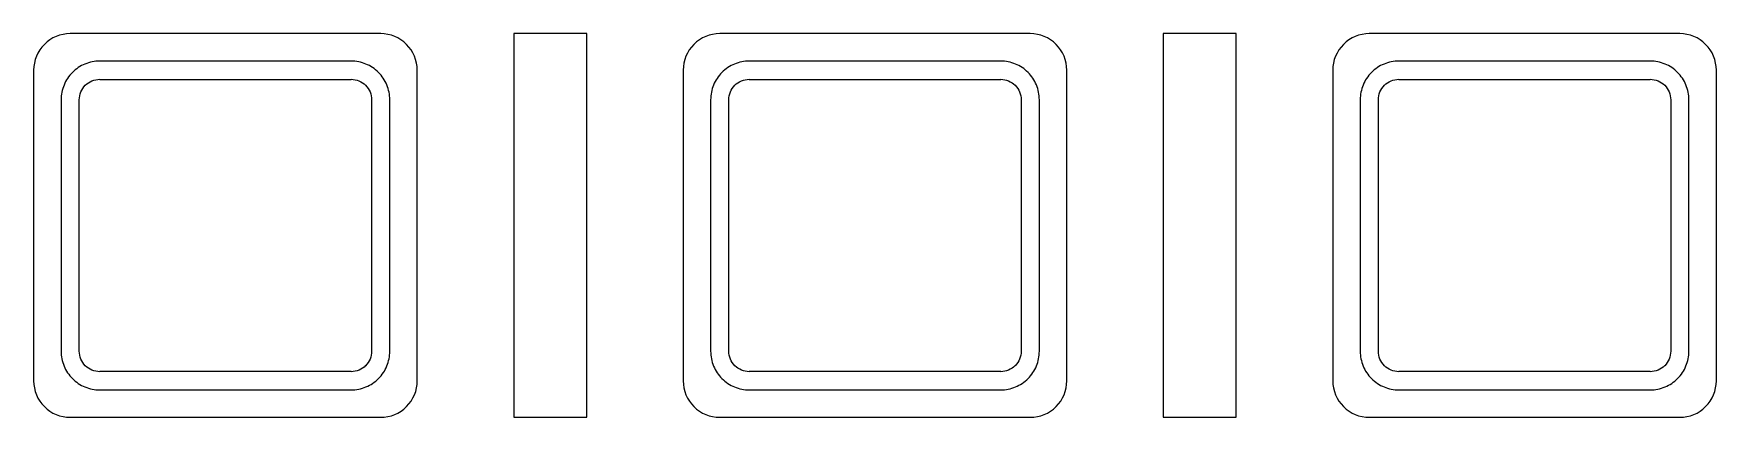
# Model space of a CAD drawing. Header units: millimetres. Extents: x -2196 to -762, y -68 to 126.
# Drawn here: x -883.59 to -837.53, y -61.29 to -50.79 of the extents above; entities that cross this region are included whole.
import ezdxf

# ---------------------------------------------------------------- set-up
doc = ezdxf.new("R2010")
doc.units = ezdxf.units.MM
doc.header["$MEASUREMENT"] = 0
doc.layers.add('Buttons', color=7, linetype='Continuous')
doc.layers.add('Engrave', color=7, linetype='Continuous', plot=False)

msp = doc.modelspace()

# ---------------------------------------------------------------- linework, layer by layer
at = {"layer": 'Buttons', "color": 250, "lineweight": 9}
for points in [[(-870.4526, -61.2855), (-868.4526, -61.2855), (-868.4526, -50.7855), (-870.4526, -50.7855), (-870.4526, -61.2855)], [(-852.6726, -61.2855), (-850.6726, -61.2855), (-850.6726, -50.7855), (-852.6726, -50.7855), (-852.6726, -61.2855)]]:
    msp.add_lwpolyline(points, close=True, dxfattribs=at)
for points in [[(-874.0926, -61.2855), (-874.0926, -61.2855), (-882.5926, -61.2855), (-882.5926, -61.2855), (-882.5926, -61.2855), (-882.8576, -61.2857), (-883.1119, -61.1806), (-883.2994, -60.9933), (-883.2994, -60.9933), (-883.487, -60.806), (-883.5924, -60.5506), (-883.5926, -60.2855), (-883.5926, -60.2855), (-883.5926, -60.2855), (-883.5926, -51.7855), (-883.5926, -51.7855), (-883.5926, -51.7855), (-883.5927, -51.5205), (-883.4876, -51.2662), (-883.3003, -51.0787), (-883.3003, -51.0787), (-883.113, -50.8911), (-882.8576, -50.7857), (-882.5926, -50.7855), (-882.5926, -50.7855), (-882.5926, -50.7855), (-874.0926, -50.7855), (-874.0926, -50.7855), (-874.0926, -50.7855), (-873.8275, -50.7854), (-873.5733, -50.8905), (-873.3857, -51.0778), (-873.3857, -51.0778), (-873.1982, -51.2651), (-873.0927, -51.5205), (-873.0926, -51.7855), (-873.0926, -51.7855), (-873.0926, -51.7855), (-873.0926, -60.2855), (-873.0926, -60.2855), (-873.0926, -60.2855), (-873.0924, -60.5506), (-873.1975, -60.8048), (-873.3848, -60.9924), (-873.3848, -60.9924), (-873.5721, -61.1799), (-873.8275, -61.2854), (-874.0926, -61.2855)], [(-856.3126, -61.2855), (-856.3126, -61.2855), (-864.8126, -61.2855), (-864.8126, -61.2855), (-864.8126, -61.2855), (-865.0776, -61.2857), (-865.3319, -61.1806), (-865.5194, -60.9933), (-865.5194, -60.9933), (-865.707, -60.806), (-865.8124, -60.5506), (-865.8126, -60.2855), (-865.8126, -60.2855), (-865.8126, -60.2855), (-865.8126, -51.7855), (-865.8126, -51.7855), (-865.8126, -51.7855), (-865.8127, -51.5205), (-865.7076, -51.2662), (-865.5203, -51.0787), (-865.5203, -51.0787), (-865.333, -50.8911), (-865.0776, -50.7857), (-864.8126, -50.7855), (-864.8126, -50.7855), (-864.8126, -50.7855), (-856.3126, -50.7855), (-856.3126, -50.7855), (-856.3126, -50.7855), (-856.0475, -50.7854), (-855.7933, -50.8905), (-855.6057, -51.0778), (-855.6057, -51.0778), (-855.4182, -51.2651), (-855.3127, -51.5205), (-855.3126, -51.7855), (-855.3126, -51.7855), (-855.3126, -51.7855), (-855.3126, -60.2855), (-855.3126, -60.2855), (-855.3126, -60.2855), (-855.3124, -60.5506), (-855.4175, -60.8048), (-855.6048, -60.9924), (-855.6048, -60.9924), (-855.7921, -61.1799), (-856.0475, -61.2854), (-856.3126, -61.2855)], [(-838.5326, -61.2855), (-838.5326, -61.2855), (-847.0326, -61.2855), (-847.0326, -61.2855), (-847.0326, -61.2855), (-847.2976, -61.2857), (-847.5519, -61.1806), (-847.7394, -60.9933), (-847.7394, -60.9933), (-847.927, -60.806), (-848.0324, -60.5506), (-848.0326, -60.2855), (-848.0326, -60.2855), (-848.0326, -60.2855), (-848.0326, -51.7855), (-848.0326, -51.7855), (-848.0326, -51.7855), (-848.0327, -51.5205), (-847.9276, -51.2662), (-847.7403, -51.0787), (-847.7403, -51.0787), (-847.553, -50.8911), (-847.2976, -50.7857), (-847.0326, -50.7855), (-847.0326, -50.7855), (-847.0326, -50.7855), (-838.5326, -50.7855), (-838.5326, -50.7855), (-838.5326, -50.7855), (-838.2675, -50.7854), (-838.0133, -50.8905), (-837.8257, -51.0778), (-837.8257, -51.0778), (-837.6382, -51.2651), (-837.5327, -51.5205), (-837.5326, -51.7855), (-837.5326, -51.7855), (-837.5326, -51.7855), (-837.5326, -60.2855), (-837.5326, -60.2855), (-837.5326, -60.2855), (-837.5324, -60.5506), (-837.6375, -60.8048), (-837.8248, -60.9924), (-837.8248, -60.9924), (-838.0121, -61.1799), (-838.2675, -61.2854), (-838.5326, -61.2855)]]:
    msp.add_open_spline(points, degree=3, knots=[0, 0, 0, 0, 0.0769231, 0.0769231, 0.0769231, 0.0769231, 0.1538462, 0.1538462, 0.1538462, 0.1538462, 0.2307692, 0.2307692, 0.2307692, 0.2307692, 0.3076923, 0.3076923, 0.3076923, 0.3076923, 0.3846154, 0.3846154, 0.3846154, 0.3846154, 0.4615385, 0.4615385, 0.4615385, 0.4615385, 0.5384615, 0.5384615, 0.5384615, 0.5384615, 0.6153846, 0.6153846, 0.6153846, 0.6153846, 0.6923077, 0.6923077, 0.6923077, 0.6923077, 0.7692308, 0.7692308, 0.7692308, 0.7692308, 0.8461538, 0.8461538, 0.8461538, 0.8461538, 1, 1, 1, 1], dxfattribs=at)
at = {"layer": 'Engrave', "color": 240, "lineweight": 9}
for points in [[(-874.9023, -60.5354), (-874.9023, -60.5354), (-881.783, -60.5354), (-881.783, -60.5354), (-881.783, -60.5354), (-881.783, -60.5354), (-881.783, -60.5344), (-881.783, -60.5344), (-881.783, -60.5344), (-881.9233, -60.5345), (-882.0608, -60.5069), (-882.1873, -60.4546), (-882.1873, -60.4546), (-882.315, -60.4019), (-882.4322, -60.3244), (-882.531, -60.2257), (-882.531, -60.2257), (-882.6309, -60.126), (-882.7086, -60.0087), (-882.7612, -59.8819), (-882.7612, -59.8819), (-882.7612, -59.8819), (-882.7612, -59.8809), (-882.7612, -59.8809), (-882.7612, -59.8809), (-882.8136, -59.7542), (-882.8414, -59.6165), (-882.8415, -59.4759), (-882.8415, -59.4759), (-882.8415, -59.4759), (-882.8425, -59.4759), (-882.8425, -59.4759), (-882.8425, -59.4759), (-882.8425, -59.4759), (-882.8425, -52.5952), (-882.8425, -52.5952), (-882.8425, -52.5952), (-882.8425, -52.5952), (-882.8415, -52.5952), (-882.8415, -52.5952), (-882.8415, -52.5952), (-882.8416, -52.4548), (-882.8139, -52.3174), (-882.7616, -52.1908), (-882.7616, -52.1908), (-882.7089, -52.0631), (-882.6314, -51.9459), (-882.5327, -51.8471), (-882.5327, -51.8471), (-882.433, -51.7472), (-882.3157, -51.6695), (-882.1889, -51.6169), (-882.1889, -51.6169), (-882.1889, -51.6169), (-882.1879, -51.6169), (-882.1879, -51.6169), (-882.1879, -51.6169), (-882.0613, -51.5646), (-881.9235, -51.5367), (-881.783, -51.5366), (-881.783, -51.5366), (-881.783, -51.5366), (-881.783, -51.5356), (-881.783, -51.5356), (-881.783, -51.5356), (-881.783, -51.5356), (-874.9023, -51.5356), (-874.9023, -51.5356), (-874.9023, -51.5356), (-874.9023, -51.5356), (-874.9023, -51.5366), (-874.9023, -51.5366), (-874.9023, -51.5366), (-874.7618, -51.5365), (-874.6244, -51.5642), (-874.4978, -51.6165), (-874.4978, -51.6165), (-874.4978, -51.6165), (-874.4968, -51.6165), (-874.4968, -51.6165), (-874.4968, -51.6165), (-874.3703, -51.6689), (-874.2533, -51.7464), (-874.1541, -51.8455), (-874.1541, -51.8455), (-874.1541, -51.8455), (-874.1531, -51.8455), (-874.1531, -51.8455), (-874.1531, -51.8455), (-874.0549, -51.9437), (-873.9773, -52.0614), (-873.924, -52.1903), (-873.924, -52.1903), (-873.8716, -52.3169), (-873.8438, -52.4546), (-873.8437, -52.5952), (-873.8437, -52.5952), (-873.8437, -52.5952), (-873.8427, -52.5952), (-873.8427, -52.5952), (-873.8427, -52.5952), (-873.8427, -52.5952), (-873.8427, -59.4759), (-873.8427, -59.4759), (-873.8427, -59.4759), (-873.8427, -59.4759), (-873.8437, -59.4759), (-873.8437, -59.4759), (-873.8437, -59.4759), (-873.8436, -59.6162), (-873.8712, -59.7537), (-873.9235, -59.8802), (-873.9235, -59.8802), (-873.9763, -60.008), (-874.0538, -60.1251), (-874.1524, -60.224), (-874.1524, -60.224), (-874.1524, -60.224), (-874.1524, -60.225), (-874.1524, -60.225), (-874.1524, -60.225), (-874.2505, -60.3231), (-874.3683, -60.4007), (-874.4973, -60.4541), (-874.4973, -60.4541), (-874.6239, -60.5065), (-874.7618, -60.5343), (-874.9023, -60.5344), (-874.9023, -60.5344), (-874.9023, -60.5344), (-874.9023, -60.5354), (-874.9023, -60.5354)], [(-857.1223, -60.5354), (-857.1223, -60.5354), (-864.003, -60.5354), (-864.003, -60.5354), (-864.003, -60.5354), (-864.003, -60.5354), (-864.003, -60.5344), (-864.003, -60.5344), (-864.003, -60.5344), (-864.1433, -60.5345), (-864.2808, -60.5069), (-864.4073, -60.4546), (-864.4073, -60.4546), (-864.535, -60.4019), (-864.6522, -60.3244), (-864.751, -60.2257), (-864.751, -60.2257), (-864.8509, -60.126), (-864.9286, -60.0087), (-864.9812, -59.8819), (-864.9812, -59.8819), (-864.9812, -59.8819), (-864.9812, -59.8809), (-864.9812, -59.8809), (-864.9812, -59.8809), (-865.0336, -59.7542), (-865.0614, -59.6165), (-865.0615, -59.4759), (-865.0615, -59.4759), (-865.0615, -59.4759), (-865.0625, -59.4759), (-865.0625, -59.4759), (-865.0625, -59.4759), (-865.0625, -59.4759), (-865.0625, -52.5952), (-865.0625, -52.5952), (-865.0625, -52.5952), (-865.0625, -52.5952), (-865.0615, -52.5952), (-865.0615, -52.5952), (-865.0615, -52.5952), (-865.0616, -52.4548), (-865.0339, -52.3174), (-864.9816, -52.1908), (-864.9816, -52.1908), (-864.9289, -52.0631), (-864.8514, -51.9459), (-864.7527, -51.8471), (-864.7527, -51.8471), (-864.653, -51.7472), (-864.5357, -51.6695), (-864.4089, -51.6169), (-864.4089, -51.6169), (-864.4089, -51.6169), (-864.4079, -51.6169), (-864.4079, -51.6169), (-864.4079, -51.6169), (-864.2813, -51.5646), (-864.1435, -51.5367), (-864.003, -51.5366), (-864.003, -51.5366), (-864.003, -51.5366), (-864.003, -51.5356), (-864.003, -51.5356), (-864.003, -51.5356), (-864.003, -51.5356), (-857.1223, -51.5356), (-857.1223, -51.5356), (-857.1223, -51.5356), (-857.1223, -51.5356), (-857.1223, -51.5366), (-857.1223, -51.5366), (-857.1223, -51.5366), (-856.9818, -51.5365), (-856.8444, -51.5642), (-856.7178, -51.6165), (-856.7178, -51.6165), (-856.7178, -51.6165), (-856.7168, -51.6165), (-856.7168, -51.6165), (-856.7168, -51.6165), (-856.5903, -51.6689), (-856.4733, -51.7464), (-856.3741, -51.8455), (-856.3741, -51.8455), (-856.3741, -51.8455), (-856.3731, -51.8455), (-856.3731, -51.8455), (-856.3731, -51.8455), (-856.2749, -51.9437), (-856.1973, -52.0614), (-856.144, -52.1903), (-856.144, -52.1903), (-856.0916, -52.3169), (-856.0638, -52.4546), (-856.0637, -52.5952), (-856.0637, -52.5952), (-856.0637, -52.5952), (-856.0627, -52.5952), (-856.0627, -52.5952), (-856.0627, -52.5952), (-856.0627, -52.5952), (-856.0627, -59.4759), (-856.0627, -59.4759), (-856.0627, -59.4759), (-856.0627, -59.4759), (-856.0637, -59.4759), (-856.0637, -59.4759), (-856.0637, -59.4759), (-856.0636, -59.6162), (-856.0912, -59.7537), (-856.1435, -59.8802), (-856.1435, -59.8802), (-856.1963, -60.008), (-856.2738, -60.1251), (-856.3724, -60.224), (-856.3724, -60.224), (-856.3724, -60.224), (-856.3724, -60.225), (-856.3724, -60.225), (-856.3724, -60.225), (-856.4705, -60.3231), (-856.5883, -60.4007), (-856.7173, -60.4541), (-856.7173, -60.4541), (-856.8439, -60.5065), (-856.9818, -60.5343), (-857.1223, -60.5344), (-857.1223, -60.5344), (-857.1223, -60.5344), (-857.1223, -60.5354), (-857.1223, -60.5354)], [(-839.3423, -60.5354), (-839.3423, -60.5354), (-846.223, -60.5354), (-846.223, -60.5354), (-846.223, -60.5354), (-846.223, -60.5354), (-846.223, -60.5344), (-846.223, -60.5344), (-846.223, -60.5344), (-846.3633, -60.5345), (-846.5008, -60.5069), (-846.6273, -60.4546), (-846.6273, -60.4546), (-846.755, -60.4019), (-846.8722, -60.3244), (-846.971, -60.2257), (-846.971, -60.2257), (-847.0709, -60.126), (-847.1486, -60.0087), (-847.2012, -59.8819), (-847.2012, -59.8819), (-847.2012, -59.8819), (-847.2012, -59.8809), (-847.2012, -59.8809), (-847.2012, -59.8809), (-847.2536, -59.7542), (-847.2814, -59.6165), (-847.2815, -59.4759), (-847.2815, -59.4759), (-847.2815, -59.4759), (-847.2825, -59.4759), (-847.2825, -59.4759), (-847.2825, -59.4759), (-847.2825, -59.4759), (-847.2825, -52.5952), (-847.2825, -52.5952), (-847.2825, -52.5952), (-847.2825, -52.5952), (-847.2815, -52.5952), (-847.2815, -52.5952), (-847.2815, -52.5952), (-847.2816, -52.4548), (-847.2539, -52.3174), (-847.2016, -52.1908), (-847.2016, -52.1908), (-847.1489, -52.0631), (-847.0714, -51.9459), (-846.9727, -51.8471), (-846.9727, -51.8471), (-846.873, -51.7472), (-846.7557, -51.6695), (-846.6289, -51.6169), (-846.6289, -51.6169), (-846.6289, -51.6169), (-846.6279, -51.6169), (-846.6279, -51.6169), (-846.6279, -51.6169), (-846.5013, -51.5646), (-846.3635, -51.5367), (-846.223, -51.5366), (-846.223, -51.5366), (-846.223, -51.5366), (-846.223, -51.5356), (-846.223, -51.5356), (-846.223, -51.5356), (-846.223, -51.5356), (-839.3423, -51.5356), (-839.3423, -51.5356), (-839.3423, -51.5356), (-839.3423, -51.5356), (-839.3423, -51.5366), (-839.3423, -51.5366), (-839.3423, -51.5366), (-839.2018, -51.5365), (-839.0644, -51.5642), (-838.9378, -51.6165), (-838.9378, -51.6165), (-838.9378, -51.6165), (-838.9368, -51.6165), (-838.9368, -51.6165), (-838.9368, -51.6165), (-838.8103, -51.6689), (-838.6933, -51.7464), (-838.5941, -51.8455), (-838.5941, -51.8455), (-838.5941, -51.8455), (-838.5931, -51.8455), (-838.5931, -51.8455), (-838.5931, -51.8455), (-838.4949, -51.9437), (-838.4173, -52.0614), (-838.364, -52.1903), (-838.364, -52.1903), (-838.3116, -52.3169), (-838.2838, -52.4546), (-838.2837, -52.5952), (-838.2837, -52.5952), (-838.2837, -52.5952), (-838.2827, -52.5952), (-838.2827, -52.5952), (-838.2827, -52.5952), (-838.2827, -52.5952), (-838.2827, -59.4759), (-838.2827, -59.4759), (-838.2827, -59.4759), (-838.2827, -59.4759), (-838.2837, -59.4759), (-838.2837, -59.4759), (-838.2837, -59.4759), (-838.2836, -59.6162), (-838.3112, -59.7537), (-838.3635, -59.8802), (-838.3635, -59.8802), (-838.4163, -60.008), (-838.4938, -60.1251), (-838.5924, -60.224), (-838.5924, -60.224), (-838.5924, -60.224), (-838.5924, -60.225), (-838.5924, -60.225), (-838.5924, -60.225), (-838.6905, -60.3231), (-838.8083, -60.4007), (-838.9373, -60.4541), (-838.9373, -60.4541), (-839.0639, -60.5065), (-839.2018, -60.5343), (-839.3423, -60.5344), (-839.3423, -60.5344), (-839.3423, -60.5344), (-839.3423, -60.5354), (-839.3423, -60.5354)], [(-881.783, -60.0364), (-881.783, -60.0364), (-881.783, -60.0354), (-881.783, -60.0354), (-881.783, -60.0354), (-881.783, -60.0354), (-874.9023, -60.0354), (-874.9023, -60.0354), (-874.9023, -60.0354), (-874.9023, -60.0354), (-874.9023, -60.0364), (-874.9023, -60.0364), (-874.9023, -60.0364), (-874.8284, -60.0364), (-874.7549, -60.0213), (-874.6867, -59.9931), (-874.6867, -59.9931), (-874.6211, -59.966), (-874.5593, -59.9247), (-874.506, -59.8714), (-874.506, -59.8714), (-874.506, -59.8714), (-874.5055, -59.8719), (-874.5055, -59.8719), (-874.5055, -59.8719), (-874.4529, -59.8191), (-874.412, -59.7574), (-874.3845, -59.6908), (-874.3845, -59.6908), (-874.3565, -59.623), (-874.3417, -59.5498), (-874.3417, -59.4759), (-874.3417, -59.4759), (-874.3417, -59.4759), (-874.3427, -59.4759), (-874.3427, -59.4759), (-874.3427, -59.4759), (-874.3427, -59.4759), (-874.3427, -52.5952), (-874.3427, -52.5952), (-874.3427, -52.5952), (-874.3427, -52.5952), (-874.3417, -52.5952), (-874.3417, -52.5952), (-874.3417, -52.5952), (-874.3417, -52.5213), (-874.3568, -52.4479), (-874.385, -52.3797), (-874.385, -52.3797), (-874.4121, -52.3141), (-874.4534, -52.2524), (-874.5067, -52.1991), (-874.5067, -52.1991), (-874.5067, -52.1991), (-874.5062, -52.1986), (-874.5062, -52.1986), (-874.5062, -52.1986), (-874.5585, -52.1465), (-874.6206, -52.1055), (-874.6882, -52.0775), (-874.6882, -52.0775), (-874.6882, -52.0775), (-874.6881, -52.0772), (-874.6881, -52.0772), (-874.6881, -52.0772), (-874.7557, -52.0495), (-874.8286, -52.0346), (-874.9023, -52.0346), (-874.9023, -52.0346), (-874.9023, -52.0346), (-874.9023, -52.0356), (-874.9023, -52.0356), (-874.9023, -52.0356), (-874.9023, -52.0356), (-881.783, -52.0356), (-881.783, -52.0356), (-881.783, -52.0356), (-881.783, -52.0356), (-881.783, -52.0346), (-881.783, -52.0346), (-881.783, -52.0346), (-881.8565, -52.0346), (-881.9297, -52.0497), (-881.9976, -52.0776), (-881.9976, -52.0776), (-881.9976, -52.0776), (-881.9975, -52.0779), (-881.9975, -52.0779), (-881.9975, -52.0779), (-882.0652, -52.106), (-882.1274, -52.1469), (-882.1791, -52.1987), (-882.1791, -52.1987), (-882.2318, -52.2515), (-882.2731, -52.3135), (-882.3006, -52.3802), (-882.3006, -52.3802), (-882.3286, -52.4481), (-882.3435, -52.5213), (-882.3435, -52.5952), (-882.3435, -52.5952), (-882.3435, -52.5952), (-882.3425, -52.5952), (-882.3425, -52.5952), (-882.3425, -52.5952), (-882.3425, -52.5952), (-882.3425, -59.4759), (-882.3425, -59.4759), (-882.3425, -59.4759), (-882.3425, -59.4759), (-882.3435, -59.4759), (-882.3435, -59.4759), (-882.3435, -59.4759), (-882.3435, -59.5495), (-882.3284, -59.6227), (-882.3005, -59.6906), (-882.3005, -59.6906), (-882.3005, -59.6906), (-882.3002, -59.6905), (-882.3002, -59.6905), (-882.3002, -59.6905), (-882.2721, -59.7582), (-882.2312, -59.8204), (-882.1794, -59.8721), (-882.1794, -59.8721), (-882.1265, -59.9249), (-882.0646, -59.9661), (-881.9979, -59.9936), (-881.9979, -59.9936), (-881.9301, -60.0216), (-881.8569, -60.0364), (-881.783, -60.0364)], [(-864.003, -60.0364), (-864.003, -60.0364), (-864.003, -60.0354), (-864.003, -60.0354), (-864.003, -60.0354), (-864.003, -60.0354), (-857.1223, -60.0354), (-857.1223, -60.0354), (-857.1223, -60.0354), (-857.1223, -60.0354), (-857.1223, -60.0364), (-857.1223, -60.0364), (-857.1223, -60.0364), (-857.0484, -60.0364), (-856.9749, -60.0213), (-856.9067, -59.9931), (-856.9067, -59.9931), (-856.8411, -59.966), (-856.7793, -59.9247), (-856.726, -59.8714), (-856.726, -59.8714), (-856.726, -59.8714), (-856.7255, -59.8719), (-856.7255, -59.8719), (-856.7255, -59.8719), (-856.6729, -59.8191), (-856.632, -59.7574), (-856.6045, -59.6908), (-856.6045, -59.6908), (-856.5765, -59.623), (-856.5617, -59.5498), (-856.5617, -59.4759), (-856.5617, -59.4759), (-856.5617, -59.4759), (-856.5627, -59.4759), (-856.5627, -59.4759), (-856.5627, -59.4759), (-856.5627, -59.4759), (-856.5627, -52.5952), (-856.5627, -52.5952), (-856.5627, -52.5952), (-856.5627, -52.5952), (-856.5617, -52.5952), (-856.5617, -52.5952), (-856.5617, -52.5952), (-856.5617, -52.5213), (-856.5768, -52.4479), (-856.605, -52.3797), (-856.605, -52.3797), (-856.6321, -52.3141), (-856.6734, -52.2524), (-856.7267, -52.1991), (-856.7267, -52.1991), (-856.7267, -52.1991), (-856.7262, -52.1986), (-856.7262, -52.1986), (-856.7262, -52.1986), (-856.7785, -52.1465), (-856.8406, -52.1055), (-856.9082, -52.0775), (-856.9082, -52.0775), (-856.9082, -52.0775), (-856.9081, -52.0772), (-856.9081, -52.0772), (-856.9081, -52.0772), (-856.9757, -52.0495), (-857.0486, -52.0346), (-857.1223, -52.0346), (-857.1223, -52.0346), (-857.1223, -52.0346), (-857.1223, -52.0356), (-857.1223, -52.0356), (-857.1223, -52.0356), (-857.1223, -52.0356), (-864.003, -52.0356), (-864.003, -52.0356), (-864.003, -52.0356), (-864.003, -52.0356), (-864.003, -52.0346), (-864.003, -52.0346), (-864.003, -52.0346), (-864.0765, -52.0346), (-864.1497, -52.0497), (-864.2176, -52.0776), (-864.2176, -52.0776), (-864.2176, -52.0776), (-864.2175, -52.0779), (-864.2175, -52.0779), (-864.2175, -52.0779), (-864.2852, -52.106), (-864.3474, -52.1469), (-864.3991, -52.1987), (-864.3991, -52.1987), (-864.4518, -52.2515), (-864.4931, -52.3135), (-864.5206, -52.3802), (-864.5206, -52.3802), (-864.5486, -52.4481), (-864.5635, -52.5213), (-864.5635, -52.5952), (-864.5635, -52.5952), (-864.5635, -52.5952), (-864.5625, -52.5952), (-864.5625, -52.5952), (-864.5625, -52.5952), (-864.5625, -52.5952), (-864.5625, -59.4759), (-864.5625, -59.4759), (-864.5625, -59.4759), (-864.5625, -59.4759), (-864.5635, -59.4759), (-864.5635, -59.4759), (-864.5635, -59.4759), (-864.5635, -59.5495), (-864.5484, -59.6227), (-864.5205, -59.6906), (-864.5205, -59.6906), (-864.5205, -59.6906), (-864.5202, -59.6905), (-864.5202, -59.6905), (-864.5202, -59.6905), (-864.4921, -59.7582), (-864.4512, -59.8204), (-864.3994, -59.8721), (-864.3994, -59.8721), (-864.3465, -59.9249), (-864.2846, -59.9661), (-864.2179, -59.9936), (-864.2179, -59.9936), (-864.1501, -60.0216), (-864.0769, -60.0364), (-864.003, -60.0364)], [(-846.223, -60.0364), (-846.223, -60.0364), (-846.223, -60.0354), (-846.223, -60.0354), (-846.223, -60.0354), (-846.223, -60.0354), (-839.3423, -60.0354), (-839.3423, -60.0354), (-839.3423, -60.0354), (-839.3423, -60.0354), (-839.3423, -60.0364), (-839.3423, -60.0364), (-839.3423, -60.0364), (-839.2684, -60.0364), (-839.1949, -60.0213), (-839.1267, -59.9931), (-839.1267, -59.9931), (-839.0611, -59.966), (-838.9993, -59.9247), (-838.946, -59.8714), (-838.946, -59.8714), (-838.946, -59.8714), (-838.9455, -59.8719), (-838.9455, -59.8719), (-838.9455, -59.8719), (-838.8929, -59.8191), (-838.852, -59.7574), (-838.8245, -59.6908), (-838.8245, -59.6908), (-838.7965, -59.623), (-838.7817, -59.5498), (-838.7817, -59.4759), (-838.7817, -59.4759), (-838.7817, -59.4759), (-838.7827, -59.4759), (-838.7827, -59.4759), (-838.7827, -59.4759), (-838.7827, -59.4759), (-838.7827, -52.5952), (-838.7827, -52.5952), (-838.7827, -52.5952), (-838.7827, -52.5952), (-838.7817, -52.5952), (-838.7817, -52.5952), (-838.7817, -52.5952), (-838.7817, -52.5213), (-838.7968, -52.4479), (-838.825, -52.3797), (-838.825, -52.3797), (-838.8521, -52.3141), (-838.8934, -52.2524), (-838.9467, -52.1991), (-838.9467, -52.1991), (-838.9467, -52.1991), (-838.9462, -52.1986), (-838.9462, -52.1986), (-838.9462, -52.1986), (-838.9985, -52.1465), (-839.0606, -52.1055), (-839.1282, -52.0775), (-839.1282, -52.0775), (-839.1282, -52.0775), (-839.1281, -52.0772), (-839.1281, -52.0772), (-839.1281, -52.0772), (-839.1957, -52.0495), (-839.2686, -52.0346), (-839.3423, -52.0346), (-839.3423, -52.0346), (-839.3423, -52.0346), (-839.3423, -52.0356), (-839.3423, -52.0356), (-839.3423, -52.0356), (-839.3423, -52.0356), (-846.223, -52.0356), (-846.223, -52.0356), (-846.223, -52.0356), (-846.223, -52.0356), (-846.223, -52.0346), (-846.223, -52.0346), (-846.223, -52.0346), (-846.2965, -52.0346), (-846.3697, -52.0497), (-846.4376, -52.0776), (-846.4376, -52.0776), (-846.4376, -52.0776), (-846.4375, -52.0779), (-846.4375, -52.0779), (-846.4375, -52.0779), (-846.5052, -52.106), (-846.5674, -52.1469), (-846.6191, -52.1987), (-846.6191, -52.1987), (-846.6718, -52.2515), (-846.7131, -52.3135), (-846.7406, -52.3802), (-846.7406, -52.3802), (-846.7686, -52.4481), (-846.7835, -52.5213), (-846.7835, -52.5952), (-846.7835, -52.5952), (-846.7835, -52.5952), (-846.7825, -52.5952), (-846.7825, -52.5952), (-846.7825, -52.5952), (-846.7825, -52.5952), (-846.7825, -59.4759), (-846.7825, -59.4759), (-846.7825, -59.4759), (-846.7825, -59.4759), (-846.7835, -59.4759), (-846.7835, -59.4759), (-846.7835, -59.4759), (-846.7835, -59.5495), (-846.7684, -59.6227), (-846.7405, -59.6906), (-846.7405, -59.6906), (-846.7405, -59.6906), (-846.7402, -59.6905), (-846.7402, -59.6905), (-846.7402, -59.6905), (-846.7121, -59.7582), (-846.6712, -59.8204), (-846.6194, -59.8721), (-846.6194, -59.8721), (-846.5665, -59.9249), (-846.5046, -59.9661), (-846.4379, -59.9936), (-846.4379, -59.9936), (-846.3701, -60.0216), (-846.2969, -60.0364), (-846.223, -60.0364)]]:
    msp.add_open_spline(points, degree=3, knots=[0, 0, 0, 0, 0.0294118, 0.0294118, 0.0294118, 0.0294118, 0.0588235, 0.0588235, 0.0588235, 0.0588235, 0.0882353, 0.0882353, 0.0882353, 0.0882353, 0.1176471, 0.1176471, 0.1176471, 0.1176471, 0.1470588, 0.1470588, 0.1470588, 0.1470588, 0.1764706, 0.1764706, 0.1764706, 0.1764706, 0.2058824, 0.2058824, 0.2058824, 0.2058824, 0.2352941, 0.2352941, 0.2352941, 0.2352941, 0.2647059, 0.2647059, 0.2647059, 0.2647059, 0.2941176, 0.2941176, 0.2941176, 0.2941176, 0.3235294, 0.3235294, 0.3235294, 0.3235294, 0.3529412, 0.3529412, 0.3529412, 0.3529412, 0.3823529, 0.3823529, 0.3823529, 0.3823529, 0.4117647, 0.4117647, 0.4117647, 0.4117647, 0.4411765, 0.4411765, 0.4411765, 0.4411765, 0.4705882, 0.4705882, 0.4705882, 0.4705882, 0.5, 0.5, 0.5, 0.5, 0.5294118, 0.5294118, 0.5294118, 0.5294118, 0.5588235, 0.5588235, 0.5588235, 0.5588235, 0.5882353, 0.5882353, 0.5882353, 0.5882353, 0.6176471, 0.6176471, 0.6176471, 0.6176471, 0.6470588, 0.6470588, 0.6470588, 0.6470588, 0.6764706, 0.6764706, 0.6764706, 0.6764706, 0.7058824, 0.7058824, 0.7058824, 0.7058824, 0.7352941, 0.7352941, 0.7352941, 0.7352941, 0.7647059, 0.7647059, 0.7647059, 0.7647059, 0.7941176, 0.7941176, 0.7941176, 0.7941176, 0.8235294, 0.8235294, 0.8235294, 0.8235294, 0.8529412, 0.8529412, 0.8529412, 0.8529412, 0.8823529, 0.8823529, 0.8823529, 0.8823529, 0.9117647, 0.9117647, 0.9117647, 0.9117647, 0.9411765, 0.9411765, 0.9411765, 0.9411765, 1, 1, 1, 1], dxfattribs=at)

doc.saveas('drawing.dxf')
